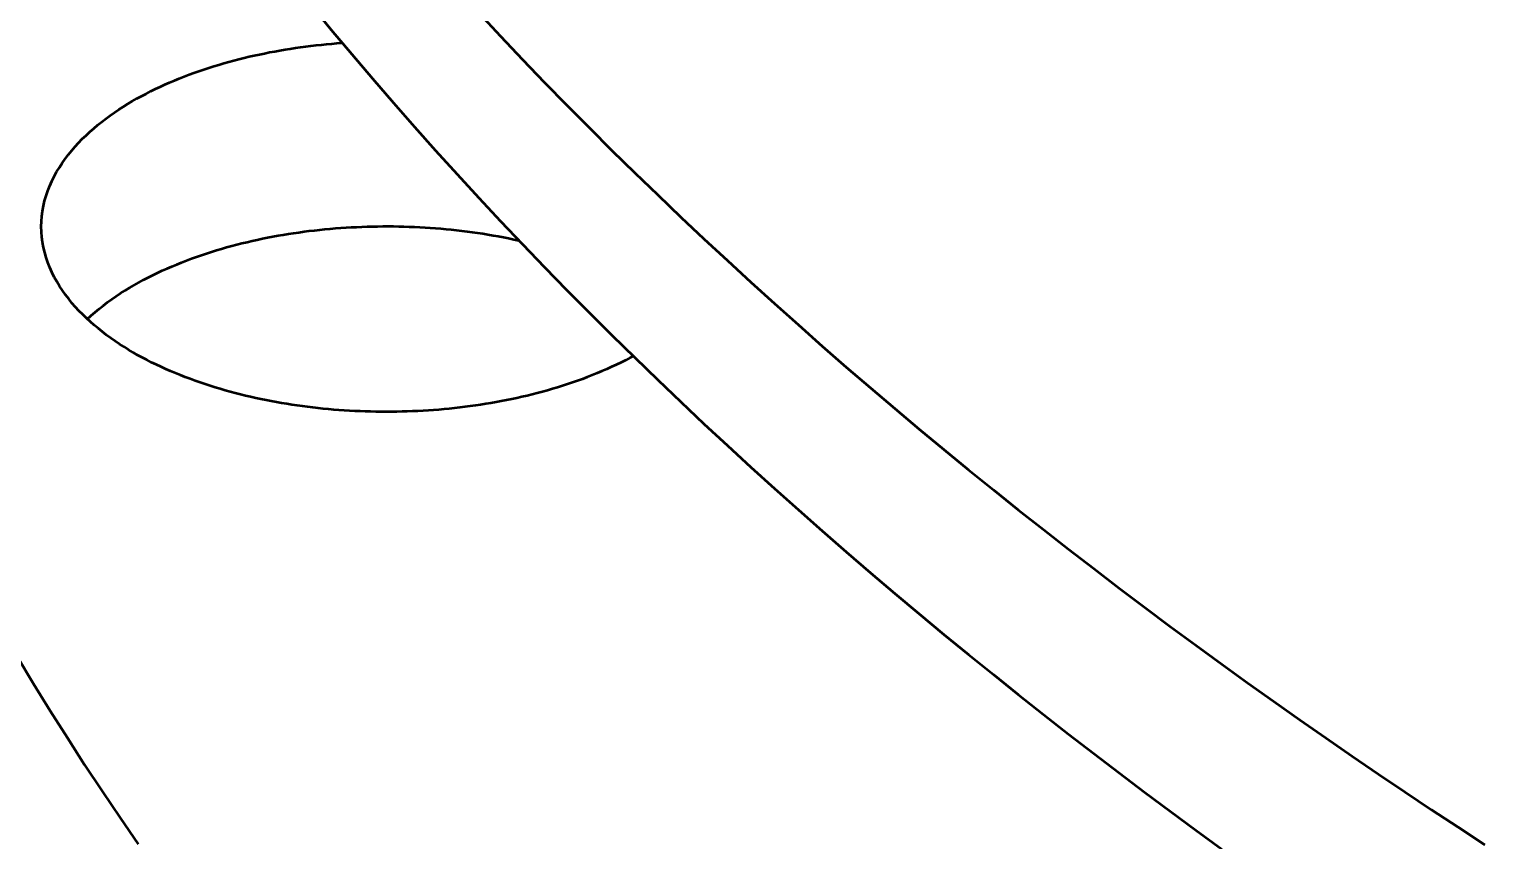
# Model space of a CAD drawing. Header units: millimetres. Extents: x 0 to 841, y 0 to 594.
# Drawn here: x 158.03 to 191.5, y 291.67 to 310.34 of the extents above; entities that cross this region are included whole.
import ezdxf

# ---------------------------------------------------------------- set-up
doc = ezdxf.new("R2010")
doc.units = ezdxf.units.MM
doc.layers.add('FINA', color=7, linetype='CONTINUOUS', lineweight=25)
doc.layers.add('VIS', color=7, linetype='CONTINUOUS', lineweight=50)

msp = doc.modelspace()

# ---------------------------------------------------------------- linework, layer by layer
at = {"layer": 'FINA'}
for points in [[(164.512, 310.886), (164.978, 310.32), (165.449, 309.757), (165.925, 309.197), (166.405, 308.642), (166.889, 308.091), (167.377, 307.543), (167.87, 306.999), (168.367, 306.459), (168.868, 305.922), (169.373, 305.389), (169.882, 304.86), (170.394, 304.335), (170.911, 303.813), (171.431, 303.295), (171.954, 302.781), (172.481, 302.27), (173.012, 301.763), (173.546, 301.259), (174.083, 300.759), (174.624, 300.263), (175.168, 299.77), (175.715, 299.281), (176.265, 298.795), (176.818, 298.312), (177.375, 297.833), (177.934, 297.358), (178.496, 296.886), (179.061, 296.417), (179.628, 295.952), (180.199, 295.49), (180.772, 295.031), (181.348, 294.576), (181.926, 294.124), (182.507, 293.675), (183.09, 293.23), (183.676, 292.788), (184.265, 292.349), (184.855, 291.913), (185.448, 291.48)], [(168.367, 310.711), (168.868, 310.174), (169.373, 309.641), (169.882, 309.112), (170.394, 308.587), (170.911, 308.065), (171.431, 307.547), (171.954, 307.033), (172.481, 306.522), (173.012, 306.015), (173.546, 305.511), (174.083, 305.011), (174.624, 304.515), (175.168, 304.022), (175.715, 303.533), (176.265, 303.047), (176.818, 302.565), (177.375, 302.086), (177.934, 301.61), (178.496, 301.138), (179.061, 300.669), (179.628, 300.204), (180.199, 299.742), (180.772, 299.284), (181.348, 298.828), (181.926, 298.376), (182.507, 297.928), (183.09, 297.482), (183.676, 297.04), (184.265, 296.601), (184.855, 296.165), (185.448, 295.733), (186.043, 295.303), (186.641, 294.877), (187.241, 294.454), (187.843, 294.034), (188.447, 293.617), (189.053, 293.203), (189.661, 292.792), (190.271, 292.384), (190.883, 291.979), (191.498, 291.577)], [(158.31, 305.794), (158.313, 305.914), (158.323, 306.034), (158.338, 306.153), (158.36, 306.272), (158.388, 306.389), (158.421, 306.504), (158.46, 306.618), (158.504, 306.73), (158.553, 306.84), (158.607, 306.947), (158.664, 307.053), (158.727, 307.156), (158.792, 307.256), (158.862, 307.355), (158.935, 307.45), (159.01, 307.544), (159.089, 307.635), (159.17, 307.723), (159.254, 307.809), (159.341, 307.893), (159.429, 307.975), (159.519, 308.054), (159.611, 308.132), (159.705, 308.207), (159.801, 308.28), (159.898, 308.351), (159.997, 308.42), (160.096, 308.487), (160.197, 308.552), (160.3, 308.615), (160.403, 308.677), (160.507, 308.737), (160.613, 308.795), (160.719, 308.851), (160.826, 308.906), (160.934, 308.959), (161.042, 309.01), (161.152, 309.061), (161.262, 309.109), (161.373, 309.156), (161.484, 309.202), (161.596, 309.246), (161.708, 309.289), (161.821, 309.33), (161.934, 309.37), (162.048, 309.409), (162.162, 309.447), (162.277, 309.483), (162.392, 309.518), (162.508, 309.552), (162.623, 309.584), (162.74, 309.616), (162.856, 309.646), (162.973, 309.675), (163.09, 309.703), (163.207, 309.729), (163.324, 309.755), (163.442, 309.779), (163.56, 309.803), (163.678, 309.825), (163.797, 309.846), (163.915, 309.866), (164.034, 309.885), (164.153, 309.903), (164.272, 309.92), (164.391, 309.936), (164.511, 309.951), (164.63, 309.965), (164.75, 309.977), (164.869, 309.989), (164.989, 310), (165.109, 310.01), (165.229, 310.019)], [(171.854, 302.782), (171.747, 302.726), (171.639, 302.671), (171.53, 302.618), (171.421, 302.566), (171.311, 302.516), (171.2, 302.468), (171.089, 302.421), (170.977, 302.375), (170.864, 302.331), (170.751, 302.289), (170.637, 302.247), (170.523, 302.207), (170.409, 302.169), (170.294, 302.131), (170.178, 302.095), (170.063, 302.06), (169.946, 302.027), (169.83, 301.994), (169.713, 301.963), (169.596, 301.933), (169.479, 301.905), (169.361, 301.877), (169.243, 301.85), (169.125, 301.825), (169.006, 301.801), (168.887, 301.778), (168.769, 301.756), (168.649, 301.735), (168.53, 301.715), (168.411, 301.696), (168.291, 301.679), (168.171, 301.662), (168.051, 301.646), (167.931, 301.632), (167.811, 301.618), (167.691, 301.606), (167.571, 301.594), (167.45, 301.584), (167.33, 301.575), (167.209, 301.566), (167.088, 301.559), (166.968, 301.552), (166.847, 301.547), (166.726, 301.542), (166.605, 301.539), (166.484, 301.536), (166.363, 301.535), (166.242, 301.534), (166.122, 301.535), (166.001, 301.536), (165.88, 301.539), (165.759, 301.542), (165.638, 301.547), (165.517, 301.552), (165.397, 301.559), (165.276, 301.566), (165.155, 301.575), (165.035, 301.584), (164.914, 301.595), (164.794, 301.606), (164.674, 301.619), (164.553, 301.632), (164.433, 301.647), (164.314, 301.662), (164.194, 301.679), (164.074, 301.697), (163.955, 301.716), (163.835, 301.735), (163.716, 301.756), (163.597, 301.778), (163.479, 301.802), (163.36, 301.826), (163.242, 301.851), (163.124, 301.878), (163.006, 301.905), (162.889, 301.934), (162.772, 301.964), (162.655, 301.995), (162.539, 302.028), (162.422, 302.061), (162.307, 302.096), (162.191, 302.132), (162.076, 302.169), (161.962, 302.208), (161.848, 302.248), (161.734, 302.29), (161.621, 302.332), (161.508, 302.376), (161.396, 302.422), (161.285, 302.469), (161.174, 302.518), (161.064, 302.568), (160.955, 302.619), (160.846, 302.672), (160.738, 302.727), (160.631, 302.783), (160.525, 302.841), (160.42, 302.901), (160.316, 302.963), (160.213, 303.026), (160.111, 303.092), (160.011, 303.159), (159.912, 303.228), (159.814, 303.299), (159.718, 303.372), (159.623, 303.447), (159.53, 303.525), (159.439, 303.604), (159.35, 303.686), (159.263, 303.77), (159.178, 303.856), (159.096, 303.945), (159.017, 304.036), (158.941, 304.13), (158.867, 304.226), (158.797, 304.325), (158.731, 304.426), (158.668, 304.529), (158.61, 304.635), (158.555, 304.743), (158.506, 304.853), (158.462, 304.966), (158.422, 305.08), (158.389, 305.196), (158.361, 305.314), (158.339, 305.433), (158.323, 305.553), (158.313, 305.673), (158.31, 305.794)], [(159.369, 303.668), (159.459, 303.749), (159.55, 303.829), (159.644, 303.906), (159.739, 303.981), (159.836, 304.053), (159.934, 304.124), (160.034, 304.193), (160.135, 304.26), (160.238, 304.325), (160.341, 304.388), (160.446, 304.449), (160.551, 304.509), (160.658, 304.567), (160.765, 304.623), (160.873, 304.677), (160.982, 304.73), (161.092, 304.781), (161.203, 304.831), (161.314, 304.879), (161.426, 304.926), (161.538, 304.971), (161.651, 305.015), (161.765, 305.058), (161.879, 305.099), (161.993, 305.138), (162.108, 305.177), (162.223, 305.214), (162.339, 305.25), (162.455, 305.284), (162.572, 305.318), (162.689, 305.35), (162.806, 305.381), (162.923, 305.41), (163.041, 305.439), (163.159, 305.466), (163.277, 305.492), (163.396, 305.518), (163.515, 305.541), (163.634, 305.564), (163.753, 305.586), (163.872, 305.607), (163.992, 305.626), (164.112, 305.645), (164.232, 305.662), (164.352, 305.679), (164.472, 305.694), (164.592, 305.708), (164.713, 305.721), (164.833, 305.734), (164.954, 305.745), (165.075, 305.755), (165.196, 305.764), (165.317, 305.772), (165.438, 305.779), (165.559, 305.785), (165.68, 305.791), (165.801, 305.795), (165.922, 305.798), (166.043, 305.8), (166.164, 305.801), (166.285, 305.801), (166.407, 305.801), (166.528, 305.799), (166.649, 305.796), (166.77, 305.792), (166.891, 305.787), (167.012, 305.781), (167.133, 305.775), (167.254, 305.767), (167.375, 305.758), (167.496, 305.748), (167.616, 305.737), (167.737, 305.725), (167.858, 305.712), (167.978, 305.698), (168.098, 305.683), (168.218, 305.667), (168.338, 305.65), (168.458, 305.632), (168.578, 305.613), (168.697, 305.593), (168.816, 305.571), (168.936, 305.549), (169.054, 305.525), (169.173, 305.5), (169.291, 305.475)], [(171.917, 302.817), (171.907, 302.811), (171.896, 302.805), (171.886, 302.799), (171.875, 302.793), (171.864, 302.788), (171.854, 302.782)], [(157.753, 295.909), (158.132, 295.281), (158.518, 294.657), (158.91, 294.036), (159.308, 293.419), (159.712, 292.807), (160.122, 292.197), (160.537, 291.592)]]:
    msp.add_lwpolyline(points, dxfattribs=at)
at = {"layer": 'VIS'}
for points in [[(164.512, 310.886), (164.978, 310.32), (165.449, 309.757), (165.925, 309.197), (166.405, 308.642), (166.889, 308.091), (167.377, 307.543), (167.87, 306.999), (168.367, 306.459), (168.868, 305.922), (169.373, 305.389), (169.882, 304.86), (170.394, 304.335), (170.911, 303.813), (171.431, 303.295), (171.954, 302.781), (172.481, 302.27), (173.012, 301.763), (173.546, 301.259), (174.083, 300.759), (174.624, 300.263), (175.168, 299.77), (175.715, 299.281), (176.265, 298.795), (176.818, 298.312), (177.375, 297.833), (177.934, 297.358), (178.496, 296.886), (179.061, 296.417), (179.628, 295.952), (180.199, 295.49), (180.772, 295.031), (181.348, 294.576), (181.926, 294.124), (182.507, 293.675), (183.09, 293.23), (183.676, 292.788), (184.265, 292.349), (184.855, 291.913), (185.448, 291.48)], [(168.367, 310.711), (168.868, 310.174), (169.373, 309.641), (169.882, 309.112), (170.394, 308.587), (170.911, 308.065), (171.431, 307.547), (171.954, 307.033), (172.481, 306.522), (173.012, 306.015), (173.546, 305.511), (174.083, 305.011), (174.624, 304.515), (175.168, 304.022), (175.715, 303.533), (176.265, 303.047), (176.818, 302.565), (177.375, 302.086), (177.934, 301.61), (178.496, 301.138), (179.061, 300.669), (179.628, 300.204), (180.199, 299.742), (180.772, 299.284), (181.348, 298.828), (181.926, 298.376), (182.507, 297.928), (183.09, 297.482), (183.676, 297.04), (184.265, 296.601), (184.855, 296.165), (185.448, 295.733), (186.043, 295.303), (186.641, 294.877), (187.241, 294.454), (187.843, 294.034), (188.447, 293.617), (189.053, 293.203), (189.661, 292.792), (190.271, 292.384), (190.883, 291.979), (191.498, 291.577)], [(158.31, 305.794), (158.313, 305.914), (158.323, 306.034), (158.338, 306.153), (158.36, 306.272), (158.388, 306.389), (158.421, 306.504), (158.46, 306.618), (158.504, 306.73), (158.553, 306.84), (158.607, 306.947), (158.664, 307.053), (158.727, 307.156), (158.792, 307.256), (158.862, 307.355), (158.935, 307.45), (159.01, 307.544), (159.089, 307.635), (159.17, 307.723), (159.254, 307.809), (159.341, 307.893), (159.429, 307.975), (159.519, 308.054), (159.611, 308.132), (159.705, 308.207), (159.801, 308.28), (159.898, 308.351), (159.997, 308.42), (160.096, 308.487), (160.197, 308.552), (160.3, 308.615), (160.403, 308.677), (160.507, 308.737), (160.613, 308.795), (160.719, 308.851), (160.826, 308.906), (160.934, 308.959), (161.042, 309.01), (161.152, 309.061), (161.262, 309.109), (161.373, 309.156), (161.484, 309.202), (161.596, 309.246), (161.708, 309.289), (161.821, 309.33), (161.934, 309.37), (162.048, 309.409), (162.162, 309.447), (162.277, 309.483), (162.392, 309.518), (162.508, 309.552), (162.623, 309.584), (162.74, 309.616), (162.856, 309.646), (162.973, 309.675), (163.09, 309.703), (163.207, 309.729), (163.324, 309.755), (163.442, 309.779), (163.56, 309.803), (163.678, 309.825), (163.797, 309.846), (163.915, 309.866), (164.034, 309.885), (164.153, 309.903), (164.272, 309.92), (164.391, 309.936), (164.511, 309.951), (164.63, 309.965), (164.75, 309.977), (164.869, 309.989), (164.989, 310), (165.109, 310.01), (165.229, 310.019)], [(171.854, 302.782), (171.747, 302.726), (171.639, 302.671), (171.53, 302.618), (171.421, 302.566), (171.311, 302.516), (171.2, 302.468), (171.089, 302.421), (170.977, 302.375), (170.864, 302.331), (170.751, 302.289), (170.637, 302.247), (170.523, 302.207), (170.409, 302.169), (170.294, 302.131), (170.178, 302.095), (170.063, 302.06), (169.946, 302.027), (169.83, 301.994), (169.713, 301.963), (169.596, 301.933), (169.479, 301.905), (169.361, 301.877), (169.243, 301.85), (169.125, 301.825), (169.006, 301.801), (168.887, 301.778), (168.769, 301.756), (168.649, 301.735), (168.53, 301.715), (168.411, 301.696), (168.291, 301.679), (168.171, 301.662), (168.051, 301.646), (167.931, 301.632), (167.811, 301.618), (167.691, 301.606), (167.571, 301.594), (167.45, 301.584), (167.33, 301.575), (167.209, 301.566), (167.088, 301.559), (166.968, 301.552), (166.847, 301.547), (166.726, 301.542), (166.605, 301.539), (166.484, 301.536), (166.363, 301.535), (166.242, 301.534), (166.122, 301.535), (166.001, 301.536), (165.88, 301.539), (165.759, 301.542), (165.638, 301.547), (165.517, 301.552), (165.397, 301.559), (165.276, 301.566), (165.155, 301.575), (165.035, 301.584), (164.914, 301.595), (164.794, 301.606), (164.674, 301.619), (164.553, 301.632), (164.433, 301.647), (164.314, 301.662), (164.194, 301.679), (164.074, 301.697), (163.955, 301.716), (163.835, 301.735), (163.716, 301.756), (163.597, 301.778), (163.479, 301.802), (163.36, 301.826), (163.242, 301.851), (163.124, 301.878), (163.006, 301.905), (162.889, 301.934), (162.772, 301.964), (162.655, 301.995), (162.539, 302.028), (162.422, 302.061), (162.307, 302.096), (162.191, 302.132), (162.076, 302.169), (161.962, 302.208), (161.848, 302.248), (161.734, 302.29), (161.621, 302.332), (161.508, 302.376), (161.396, 302.422), (161.285, 302.469), (161.174, 302.518), (161.064, 302.568), (160.955, 302.619), (160.846, 302.672), (160.738, 302.727), (160.631, 302.783), (160.525, 302.841), (160.42, 302.901), (160.316, 302.963), (160.213, 303.026), (160.111, 303.092), (160.011, 303.159), (159.912, 303.228), (159.814, 303.299), (159.718, 303.372), (159.623, 303.447), (159.53, 303.525), (159.439, 303.604), (159.35, 303.686), (159.263, 303.77), (159.178, 303.856), (159.096, 303.945), (159.017, 304.036), (158.941, 304.13), (158.867, 304.226), (158.797, 304.325), (158.731, 304.426), (158.668, 304.529), (158.61, 304.635), (158.555, 304.743), (158.506, 304.853), (158.462, 304.966), (158.422, 305.08), (158.389, 305.196), (158.361, 305.314), (158.339, 305.433), (158.323, 305.553), (158.313, 305.673), (158.31, 305.794)], [(159.369, 303.668), (159.459, 303.749), (159.55, 303.829), (159.644, 303.906), (159.739, 303.981), (159.836, 304.053), (159.934, 304.124), (160.034, 304.193), (160.135, 304.26), (160.238, 304.325), (160.341, 304.388), (160.446, 304.449), (160.551, 304.509), (160.658, 304.567), (160.765, 304.623), (160.873, 304.677), (160.982, 304.73), (161.092, 304.781), (161.203, 304.831), (161.314, 304.879), (161.426, 304.926), (161.538, 304.971), (161.651, 305.015), (161.765, 305.058), (161.879, 305.099), (161.993, 305.138), (162.108, 305.177), (162.223, 305.214), (162.339, 305.25), (162.455, 305.284), (162.572, 305.318), (162.689, 305.35), (162.806, 305.381), (162.923, 305.41), (163.041, 305.439), (163.159, 305.466), (163.277, 305.492), (163.396, 305.518), (163.515, 305.541), (163.634, 305.564), (163.753, 305.586), (163.872, 305.607), (163.992, 305.626), (164.112, 305.645), (164.232, 305.662), (164.352, 305.679), (164.472, 305.694), (164.592, 305.708), (164.713, 305.721), (164.833, 305.734), (164.954, 305.745), (165.075, 305.755), (165.196, 305.764), (165.317, 305.772), (165.438, 305.779), (165.559, 305.785), (165.68, 305.791), (165.801, 305.795), (165.922, 305.798), (166.043, 305.8), (166.164, 305.801), (166.285, 305.801), (166.407, 305.801), (166.528, 305.799), (166.649, 305.796), (166.77, 305.792), (166.891, 305.787), (167.012, 305.781), (167.133, 305.775), (167.254, 305.767), (167.375, 305.758), (167.496, 305.748), (167.616, 305.737), (167.737, 305.725), (167.858, 305.712), (167.978, 305.698), (168.098, 305.683), (168.218, 305.667), (168.338, 305.65), (168.458, 305.632), (168.578, 305.613), (168.697, 305.593), (168.816, 305.571), (168.936, 305.549), (169.054, 305.525), (169.173, 305.5), (169.291, 305.475)], [(171.917, 302.817), (171.907, 302.811), (171.896, 302.805), (171.886, 302.799), (171.875, 302.793), (171.864, 302.788), (171.854, 302.782)], [(157.753, 295.909), (158.132, 295.281), (158.518, 294.657), (158.91, 294.036), (159.308, 293.419), (159.712, 292.807), (160.122, 292.197), (160.537, 291.592)]]:
    msp.add_lwpolyline(points, dxfattribs=at)

doc.saveas('drawing.dxf')
